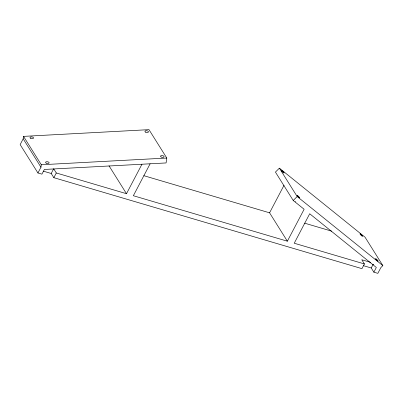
<?xml version="1.0" encoding="UTF-8"?>
<svg xmlns="http://www.w3.org/2000/svg" width="403" height="403" viewBox="0 0 403 403"><rect width="100%" height="100%" fill="white"/><g stroke="black" fill="none" stroke-linecap="round" stroke-linejoin="round"><path stroke-width="0.6" d="M23.183 138.823L23.525 136.375L148.989 129.655L166.777 158.036L166.086 162.938L44.39 169.451L41.922 174.151L37.937 172.978L20.15 144.596L23.183 138.823L40.97 167.205L37.937 172.978M40.97 167.205L41.313 164.756L23.525 136.375M370.725 262.398L361.783 259.759L364.413 263.945L361.944 268.65L53.841 177.673L51.211 173.481L53.68 168.781L56.309 172.973L126.492 193.697L141.962 164.228M53.841 177.673L56.309 172.973M150.118 163.789L133.353 195.722L287.364 241.196L304.129 209.268L293.223 200.477L275.435 172.096L279.385 168.162L365.063 237.221L382.85 265.602L380.875 267.572L377.843 273.345L373.863 272.166L371.234 267.975L363.491 265.688M287.364 241.196L269.577 212.814L284.029 185.289M371.234 267.975L373.153 264.323M373.863 272.166L376.331 267.466L309.7 213.756L294.23 243.226L364.413 263.945M293.223 200.477L297.172 196.543L279.385 168.162M41.313 164.756L166.777 158.036M143.841 175.688L269.577 212.814M304.633 223.166L331.629 231.141M43.469 171.194L51.211 173.481M297.172 196.543L382.85 265.602M109.032 165.84L126.492 193.697M373.465 264.716A1.793 0.282 45.1 0 1 373.148 264.449M295.631 201.848A1.793 0.282 45.1 0 1 295.258 201.661M30.598 138.289A1.793 0.866 8 0 0 33.525 138.133A1.793 0.866 8 0 0 31.227 136.879A1.793 0.866 8 0 0 30.598 138.289M161.099 156.969A1.793 0.866 8 0 0 164.026 156.812A1.793 0.866 8 0 0 161.729 155.558A1.793 0.866 8 0 0 161.099 156.969M46.164 163.119A1.793 0.866 8 0 0 49.09 162.963A1.793 0.866 8 0 0 46.793 161.714A1.793 0.866 8 0 0 46.164 163.119M145.533 132.134A1.793 0.866 8 0 0 148.46 131.977A1.793 0.866 8 0 0 146.163 130.723A1.793 0.866 8 0 0 145.533 132.134M360.322 234.395A1.793 0.282 45.1 0 0 362.504 236.349A1.793 0.282 45.1 0 0 361.053 234.445A1.793 0.282 45.1 0 0 360.322 234.395M281.833 171.124A1.793 0.282 45.1 0 0 284.014 173.078A1.793 0.282 45.1 0 0 282.563 171.179A1.793 0.282 45.1 0 0 281.833 171.124M375.888 259.225A1.793 0.282 45.1 0 0 378.069 261.179A1.793 0.282 45.1 0 0 376.619 259.28A1.793 0.282 45.1 0 0 375.888 259.225M297.399 195.959A1.793 0.282 45.1 0 0 299.58 197.913A1.793 0.282 45.1 0 0 298.129 196.014A1.793 0.282 45.1 0 0 297.399 195.959"/></g></svg>
